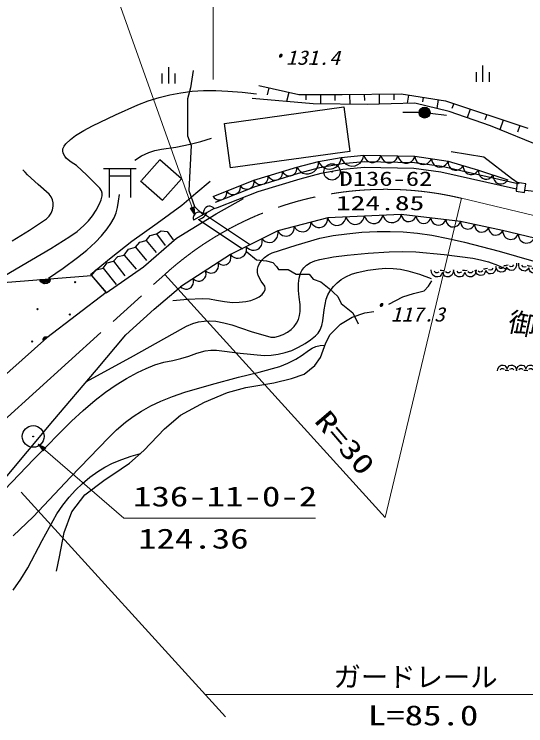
# Model space of a CAD drawing. Units: millimetres, scale not verified. Extents: x 40000 to 680000, y 20000 to 380000.
# Drawn here: x 179247 to 226006, y 255823 to 320885 of the extents above; entities that cross this region are included whole.
import ezdxf
from ezdxf.enums import TextEntityAlignment as Align

# ---------------------------------------------------------------- set-up
doc = ezdxf.new("R2010")
doc.units = ezdxf.units.MM
doc.header["$LTSCALE"] = 1000
doc.linetypes.add('CHAIN', pattern=[18.5, 12, -1.5, 3.5, -1.5])
for name, color, linetype, lineweight in [('M-BGD', 7, 'Continuous', 25), ('M-BGD-HTXT', 7, 'Continuous', 13), ('M-BMK', 2, 'CHAIN', 13), ('M-BMK-SRVR', 3, 'Continuous', 25)]:
    doc.layers.add(name, color=color, linetype=linetype, lineweight=lineweight)
doc.styles.add('ＭＳ ゴシック', font='')
doc.styles.get('ＭＳ ゴシック').set_extended_font_data('MS Gothic')

# ---------------------------------------------------------------- blocks, each defined once
blk = doc.blocks.new('BUHIN1')
at = {"color": 3, "linetype": 'Continuous', "lineweight": 25}
for radius in [746, 22.5]:
    blk.add_circle((0, 0), radius, dxfattribs=at)
blk = doc.blocks.new('BUHIN2')
at = {"color": 3, "linetype": 'Continuous', "lineweight": 25}
for radius in [995, 30]:
    blk.add_circle((0, 0), radius, dxfattribs=at)
blk = doc.blocks.new('BUHIN12')
at = {"color": 7, "linetype": 'Continuous', "lineweight": 25}
blk.add_lwpolyline([(-729, 138), (-706, -40), (-646, -199), (-534, -386), (-390, -504), (-229, -591), (-3, -634), (179, -612), (356, -555), (529, -421), (639, -295), (729, -138)], dxfattribs=at)
blk = doc.blocks.new('BUHIN13')
at = {"color": 7, "linetype": 'Continuous', "lineweight": 25}
blk.add_lwpolyline([(-646, 108), (-623, -49), (-566, -188), (-464, -351), (-335, -452), (-191, -526), (10, -560), (170, -536), (325, -483), (474, -362), (570, -248), (646, -108)], dxfattribs=at)
blk = doc.blocks.new('BUHIN14')
at = {"color": 7, "linetype": 'Continuous', "lineweight": 25}
blk.add_lwpolyline([(-680, 50), (-641, -110), (-569, -249), (-447, -408), (-303, -501), (-147, -564), (64, -579), (227, -540), (383, -469), (526, -329), (614, -202), (680, -50)], dxfattribs=at)
blk = doc.blocks.new('BUHIN15')
at = {"color": 7, "linetype": 'Continuous', "lineweight": 25}
blk.add_lwpolyline([(-837, -81), (-755, -267), (-639, -421), (-458, -589), (-264, -672), (-62, -716), (198, -690), (388, -609), (563, -490), (708, -291), (789, -118), (837, 81)], dxfattribs=at)
blk = doc.blocks.new('BUHIN16')
at = {"color": 7, "linetype": 'Continuous', "lineweight": 25}
blk.add_lwpolyline([(-752, -232), (-642, -387), (-507, -506), (-309, -626), (-116, -666), (78, -668), (311, -596), (471, -485), (608, -344), (704, -133), (745, 40), (752, 232)], dxfattribs=at)
blk = doc.blocks.new('BUHIN17')
at = {"color": 7, "linetype": 'Continuous', "lineweight": 25}
blk.add_lwpolyline([(-703, -395), (-559, -527), (-398, -616), (-174, -694), (28, -692), (223, -651), (441, -529), (576, -384), (683, -212), (733, 19), (737, 202), (703, 395)], dxfattribs=at)
blk = doc.blocks.new('BUHIN18')
at = {"color": 7, "linetype": 'Continuous', "lineweight": 25}
blk.add_lwpolyline([(-553, -394), (-421, -492), (-278, -552), (-83, -597), (86, -577), (245, -526), (417, -403), (517, -269), (591, -116), (613, 82), (599, 235), (553, 394)], dxfattribs=at)
blk = doc.blocks.new('BUHIN34')
at = {"color": 7, "linetype": 'Continuous', "lineweight": 25}
for p, q in [((43, 217), (-217, -37)), ((-217, 6), (-1, 217)), ((-213, -77), (81, 210)), ((117, 202), (-205, -113)), ((-65, 199), (-198, 69)), ((-192, -144), (148, 188))]:
    blk.add_line(p, q, dxfattribs=at)
blk.add_lwpolyline([(-179, -175), (-205, -120), (-218, -65), (-222, 9), (-203, 69), (-174, 123), (-119, 177), (-64, 205), (-4, 222), (70, 217), (125, 203), (179, 175)], close=True, dxfattribs=at)
blk = doc.blocks.new('BUHIN58')
at = {"color": 7, "linetype": 'Continuous', "lineweight": 25}
for points in [[(969, -164), (899, -377), (744, -585), (498, -683), (289, -647), (130, -586), (47, -427), (-37, -218), (-186, -392), (-323, -524), (-481, -517), (-675, -484), (-901, -316), (-972, -60), (-969, 164)], [(-722, 8), (-634, -122), (-459, -152), (-292, -105)], [(-203, 9), (-74, -22), (28, -40), (189, -62)], [(237, -190), (370, -287), (550, -318), (688, -236)]]:
    blk.add_lwpolyline(points, dxfattribs=at)
blk = doc.blocks.new('BUHIN59')
at = {"color": 7, "linetype": 'Continuous', "lineweight": 25}
for points in [[(935, 201), (947, -16), (882, -260), (696, -437), (495, -480), (329, -482), (197, -368), (45, -210), (-27, -421), (-103, -589), (-248, -640), (-435, -681), (-700, -610), (-857, -405), (-935, -201)], [(-187, -65), (-58, -47), (40, -26), (193, 12)], [(283, -86), (438, -126), (611, -89), (707, 35)], [(-655, -253), (-529, -339), (-360, -303), (-226, -200)]]:
    blk.add_lwpolyline(points, dxfattribs=at)
blk = doc.blocks.new('BUHIN60')
at = {"color": 7, "linetype": 'Continuous', "lineweight": 25}
for points in [[(1029, 48), (1004, -185), (892, -433), (662, -588), (441, -598), (264, -570), (144, -427), (11, -232), (-103, -443), (-214, -608), (-378, -637), (-583, -646), (-852, -525), (-982, -278), (-1029, -48)], [(-741, -153), (-622, -267), (-437, -258), (-276, -173)], [(-210, -36), (-70, -39), (38, -34), (207, -21)], [(285, -141), (443, -211), (634, -202), (757, -88)]]:
    blk.add_lwpolyline(points, dxfattribs=at)
blk = doc.blocks.new('BUHIN61')
at = {"color": 7, "linetype": 'Continuous', "lineweight": 25}
for points in [[(-861, -40), (-840, 155), (-746, 362), (-554, 492), (-369, 500), (-221, 477), (-120, 357), (-9, 194), (86, 371), (179, 509), (316, 532), (488, 541), (713, 439), (822, 233), (861, 40)], [(-238, 118), (-371, 177), (-530, 169), (-633, 74)], [(175, 30), (59, 33), (-32, 29), (-173, 18)], [(619, 128), (520, 223), (365, 216), (230, 145)]]:
    blk.add_lwpolyline(points, dxfattribs=at)
blk = doc.blocks.new('BUHIN96')
at = {"color": 7, "linetype": 'Continuous', "lineweight": 25}
for radius in [498, 440, 382, 322, 265, 195, 135, 77.5, 15]:
    blk.add_circle((0, 0), radius, dxfattribs=at)
blk = doc.blocks.new('BUHIN100')
at = {"color": 7, "linetype": 'Continuous', "lineweight": 25}
for p, q in [((-35, 749), (35, -749)), ((-607, 125), (-564, -774)), ((592, 182), (634, -717))]:
    blk.add_line(p, q, dxfattribs=at)
blk = doc.blocks.new('BUHIN105')
at = {"color": 7, "linetype": 'Continuous', "lineweight": 25}
blk.add_lwpolyline([(459, 288), (358, 372), (247, 427), (94, 472), (-41, 464), (-171, 430), (-313, 341), (-399, 239), (-466, 120), (-492, -37), (-489, -159), (-459, -288)], dxfattribs=at)
blk = doc.blocks.new('BUHIN106')
at = {"color": 7, "linetype": 'Continuous', "lineweight": 25}
blk.add_lwpolyline([(-684, 191), (-677, 20), (-632, -137), (-541, -324), (-413, -448), (-267, -545), (-55, -604), (120, -598), (294, -558), (469, -445), (585, -333), (684, -191)], dxfattribs=at)
blk = doc.blocks.new('BUHIN107')
at = {"color": 7, "linetype": 'Continuous', "lineweight": 25}
blk.add_lwpolyline([(-703, 170), (-689, -4), (-638, -162), (-538, -350), (-404, -471), (-252, -564), (-34, -617), (144, -604), (319, -557), (493, -435), (607, -318), (703, -170)], dxfattribs=at)
blk = doc.blocks.new('BUHIN118')
at = {"color": 7, "linetype": 'Continuous', "lineweight": 25}
blk.add_lwpolyline([(-763, 78), (-724, -103), (-647, -261), (-516, -444), (-357, -553), (-184, -629), (53, -653), (238, -614), (415, -540), (581, -387), (684, -247), (763, -78)], dxfattribs=at)
blk = doc.blocks.new('BUHIN119')
at = {"color": 7, "linetype": 'Continuous', "lineweight": 25}
blk.add_lwpolyline([(-775, -21), (-712, -198), (-614, -346), (-459, -513), (-286, -601), (-102, -654), (138, -647), (318, -584), (486, -487), (633, -312), (717, -159), (775, 21)], dxfattribs=at)
blk = doc.blocks.new('BUHIN123')
at = {"color": 7, "linetype": 'Continuous', "lineweight": 25}
blk.add_lwpolyline([(-644, -229), (-543, -360), (-421, -458), (-245, -555), (-76, -582), (92, -576), (292, -505), (426, -403), (540, -276), (615, -89), (645, 62), (644, 229)], dxfattribs=at)
blk = doc.blocks.new('BUHIN124')
at = {"color": 7, "linetype": 'Continuous', "lineweight": 25}
blk.add_lwpolyline([(-611, -275), (-502, -395), (-375, -481), (-196, -562), (-28, -575), (136, -556), (326, -471), (449, -360), (550, -227), (609, -38), (626, 112), (611, 275)], dxfattribs=at)

msp = doc.modelspace()

# ---------------------------------------------------------------- linework, layer by layer
at = {"layer": 'M-BGD'}
for p, q in [((195601, 315741), (195345, 314169)), ((201615, 314369), (205248, 313531)), ((195345, 314169), (195088, 313143)), ((202523, 314160), (202372, 313505)), ((204340, 313741), (204147, 312905)), ((209231, 313531), (214610, 313601)), ((214610, 313601), (218663, 312972)), ((195088, 313143), (195088, 309775)), ((206576, 312693), (200986, 313182)), ((205248, 313531), (209231, 313531)), ((205912, 313531), (205912, 313063)), ((207239, 313531), (207239, 312683)), ((208567, 313531), (208567, 313011)), ((209903, 313540), (209915, 312646)), ((211248, 313557), (211255, 312999)), ((212593, 313575), (212605, 312657)), ((213938, 313592), (213945, 313057)), ((215286, 313496), (215168, 312740)), ((216637, 313286), (216573, 312875)), ((217987, 313077), (217863, 312275)), ((218663, 312972), (226208, 310457)), ((198454, 310907), (209377, 312408)), ((211536, 312623), (206576, 312693)), ((209377, 312408), (209935, 308348)), ((215868, 312762), (211536, 312623)), ((219012, 311994), (215868, 312762)), ((219417, 312721), (219262, 312254)), ((216258, 311886), (214758, 311886)), ((217255, 311830), (218746, 311665)), ((222785, 310666), (219012, 311994)), ((220926, 312218), (220659, 311415)), ((222436, 311714), (222270, 311218)), ((223945, 311211), (223647, 310318)), ((199012, 306847), (198454, 310907)), ((229003, 308151), (222785, 310666)), ((225454, 310708), (225256, 310115)), ((195088, 309775), (195409, 308877)), ((195409, 308877), (195217, 304772)), ((209935, 308348), (199012, 306847)), ((207064, 307428), (209131, 307796)), ((209131, 307796), (211217, 307991)), ((211217, 307991), (215866, 307901)), ((215866, 307901), (218899, 307446)), ((219196, 308325), (222180, 307834)), ((222180, 307834), (224712, 305890)), ((192545, 307585), (190875, 305687)), ((194535, 305833), (192545, 307585)), ((205081, 306893), (207064, 307428)), ((207190, 306865), (209208, 307225)), ((209208, 307225), (211239, 307415)), ((211239, 307415), (215821, 307326)), ((215821, 307326), (218347, 306980)), ((218899, 307446), (221674, 306635)), ((187395, 306769), (190395, 306769)), ((187920, 306769), (187920, 304122)), ((189863, 306769), (189863, 304122)), ((201160, 305703), (205081, 306893)), ((205240, 306339), (207190, 306865)), ((207304, 306357), (209278, 306709)), ((207304, 306357), (209278, 306709)), ((209278, 306709), (211258, 306894)), ((211258, 306894), (215780, 306806)), ((215780, 306806), (218255, 306468)), ((218255, 306468), (225155, 304913)), ((218347, 306980), (225270, 305420)), ((221674, 306635), (224371, 305742)), ((187920, 306094), (189863, 306094)), ((192811, 303873), (194535, 305833)), ((201389, 305172), (205240, 306339)), ((201540, 304675), (205375, 305837)), ((205375, 305837), (207304, 306357)), ((224712, 305890), (225394, 305420)), ((190795, 305647), (192811, 303873)), ((197419, 304227), (201160, 305703)), ((197630, 303692), (201349, 305158)), ((225224, 305499), (225113, 304695)), ((226005, 305390), (225224, 305499)), ((225894, 304587), (226005, 305390)), ((195217, 304772), (195730, 303296)), ((197821, 303208), (201540, 304675)), ((225113, 304695), (225894, 304587)), ((225944, 304806), (227914, 304569)), ((197712, 302634), (200192, 304047)), ((195730, 303296), (196532, 302527)), ((197526, 303125), (197821, 303208)), ((194069, 300405), (197712, 302634)), ((197526, 303125), (195638, 302060)), ((196726, 302546), (200761, 299853)), ((214628, 302586), (207910, 302253)), ((220045, 301933), (214628, 302586)), ((196161, 302073), (200116, 299442)), ((207910, 302253), (203338, 301076)), ((223888, 301104), (220045, 301933)), ((191305, 300196), (191670, 300655)), ((191670, 300655), (192237, 300802)), ((192237, 300802), (192692, 301070)), ((192237, 300802), (193054, 299753)), ((192692, 301070), (193217, 301012)), ((193217, 301012), (193776, 300243)), ((203338, 301076), (199015, 298907)), ((232554, 299038), (223888, 301104)), ((190326, 299590), (190714, 300056)), ((190714, 300056), (191305, 300196)), ((191055, 297799), (194069, 300405)), ((191305, 300196), (192214, 299100)), ((189300, 298844), (189688, 299388)), ((189688, 299388), (190326, 299590)), ((190326, 299590), (191351, 298377)), ((188320, 298307), (188721, 298739)), ((188721, 298739), (189300, 298844)), ((189300, 298844), (190395, 297585)), ((199015, 298907), (194449, 295966)), ((200509, 299159), (201407, 298421)), ((187364, 297654), (187733, 298140)), ((187733, 298140), (188320, 298307)), ((188320, 298307), (189370, 296978)), ((201407, 298421), (202305, 298325)), ((202305, 298325), (202882, 298197)), ((202882, 298197), (203235, 297812)), ((186315, 297002), (186731, 297503)), ((186731, 297503), (187364, 297654)), ((187364, 297654), (188553, 296186)), ((187644, 295416), (191055, 297799)), ((203235, 297812), (203395, 297555)), ((203395, 297555), (204293, 297555)), ((204293, 297555), (205031, 297106)), ((177837, 296321), (186305, 297003)), ((186305, 297003), (187662, 295433)), ((186315, 297002), (187644, 295416)), ((205031, 297106), (206218, 297106)), ((206218, 297106), (206570, 296657)), ((182549, 296638), (181602, 296562)), ((181632, 296502), (182529, 296574)), ((182497, 296509), (181677, 296443)), ((181727, 296384), (182452, 296442)), ((182397, 296375), (181794, 296327)), ((181917, 296274), (182288, 296304)), ((206570, 296657), (207276, 296401)), ((207276, 296401), (208046, 295791)), ((217118, 296023), (217429, 296514)), ((187662, 295433), (182231, 291286)), ((192051, 293927), (194449, 295966)), ((208046, 295791), (208816, 295086)), ((215743, 295335), (216709, 295597)), ((216709, 295597), (217118, 296023)), ((208816, 295086), (209136, 294444)), ((213485, 294370), (214778, 295057)), ((214778, 295057), (215743, 295335)), ((209136, 294444), (210195, 293578)), ((189453, 291565), (192051, 293927)), ((210142, 293194), (211295, 293569)), ((210195, 293578), (210676, 292584)), ((211295, 293569), (212131, 293713)), ((209075, 292531), (210142, 293194)), ((208123, 291608), (209075, 292531)), ((186775, 288372), (189453, 291565)), ((207720, 290830), (208123, 291608)), ((182231, 291286), (175703, 285480)), ((207229, 289503), (207720, 290830)), ((206739, 288754), (207229, 289503)), ((182780, 283664), (186775, 288372)), ((205759, 287975), (206739, 288754)), ((204577, 287571), (205759, 287975)), ((200408, 286740), (202962, 287168)), ((202962, 287168), (204577, 287571)), ((196631, 285414), (198736, 286308)), ((198736, 286308), (200408, 286740)), ((194439, 284232), (196631, 285414)), ((192969, 282963), (194439, 284232)), ((178137, 278136), (182780, 283664)), ((191094, 281002), (192969, 282963)), ((189797, 279849), (191094, 281002)), ((189018, 279330), (189797, 279849)), ((187433, 278263), (189018, 279330)), ((185702, 276936), (187433, 278263)), ((184520, 275379), (185702, 276936)), ((183799, 273505), (184520, 275379)), ((183396, 271285), (183799, 273505)), ((183107, 269958), (183396, 271285))]:
    msp.add_line(p, q, dxfattribs=at)
for points in [[(178387, 297004), (180835, 298435), (182605, 299468), (184335, 300547), (184996, 301031), (185622, 301564), (186038, 301989), (186409, 302456), (186741, 302968), (187039, 303543), (187191, 303911), (187282, 304289), (187283, 304517), (187223, 304740), (187066, 304992), (186841, 305233), (185889, 306184), (184939, 307048), (184464, 307343), (184027, 307686), (183857, 307905), (183731, 308167), (183686, 308383), (183703, 308592), (183799, 308814), (183961, 309027), (184398, 309437), (184856, 309787), (185622, 310257), (186408, 310671), (188489, 311680), (190551, 312614), (191504, 312974), (192481, 313279), (193472, 313524), (194479, 313710), (195508, 313839), (196541, 313907), (197663, 313914), (198782, 313860), (200086, 313745), (201399, 313600)], [(190256, 307553), (190889, 307925), (191552, 308244), (192114, 308427), (192706, 308556), (194030, 308743), (195342, 308991), (196314, 309260), (197277, 309565)], [(207064, 307428), (207184, 307204), (207344, 307025), (207586, 306833), (207835, 306750), (208092, 306716), (208412, 306773), (208641, 306894), (208847, 307058), (209007, 307321), (209090, 307544), (209131, 307796)], [(209131, 307796), (209231, 307564), (209375, 307372), (209600, 307161), (209842, 307058), (210094, 307002), (210418, 307032), (210655, 307134), (210873, 307280), (211055, 307529), (211156, 307743), (211217, 307991)], [(205081, 306893), (205217, 306685), (205388, 306524), (205640, 306358), (205891, 306298), (206144, 306286), (206451, 306369), (206664, 306506), (206850, 306684), (206985, 306954), (207047, 307178), (207064, 307428)], [(179051, 300162), (180629, 301129), (182196, 302162), (182427, 302408), (182610, 302693), (182734, 303000), (182800, 303328), (182805, 303630), (182752, 303920), (182631, 304188), (182455, 304428), (181421, 305301), (180448, 306201), (180242, 306434), (180038, 306670)], [(186232, 297084), (188103, 298640), (190011, 300148), (192313, 301767), (194577, 303434), (195858, 304535), (197148, 305620)], [(182373, 296755), (183718, 297666), (185037, 298632), (185871, 299313), (186673, 300048), (187233, 300631), (187756, 301265), (188091, 301743), (188377, 302258), (188561, 302727), (188690, 303226), (188787, 303800), (188860, 304392)], [(193734, 294711), (195094, 294831), (196457, 294890), (197089, 294848), (197726, 294743), (198463, 294606), (199204, 294528), (199808, 294546), (200422, 294626), (200887, 294723), (201338, 294881), (201629, 295043), (201907, 295271), (202074, 295467), (202176, 295677), (202189, 295845), (202142, 296010), (201828, 296482), (201559, 297000), (201497, 297282), (201498, 297564), (201552, 297831), (201670, 298096), (201873, 298383), (202130, 298640), (202461, 298876), (202827, 299061), (205011, 299775), (207176, 300417), (208405, 300647), (209645, 300818), (211030, 300949), (212425, 301021), (213612, 301028), (214799, 300975), (216102, 300855), (217408, 300674), (218909, 300390), (220398, 300049), (223566, 299215), (226730, 298320)], [(185855, 287310), (190158, 289663), (194435, 292070), (194992, 292366), (195581, 292611), (196083, 292749), (196609, 292831), (197140, 292851), (197678, 292810), (198415, 292673), (199141, 292477), (200916, 291885), (202709, 291351), (203063, 291366), (203416, 291442), (203838, 291600), (204234, 291813), (204560, 292051), (204845, 292332), (205061, 292632), (205227, 292965), (205336, 293326), (205388, 293708), (205376, 294345), (205303, 295000), (205244, 295633), (205245, 296258), (205292, 296736), (205400, 297206), (205524, 297466), (205705, 297704), (205976, 297949), (206284, 298146), (206715, 298335), (207174, 298470), (208435, 298700), (209690, 298867), (211602, 299045), (213528, 299165), (214743, 299197), (215958, 299170), (218560, 298908), (221172, 298585), (221883, 298441), (222590, 298237), (223425, 297928), (224251, 297585)], [(177659, 276682), (181051, 280194), (184491, 283667), (185555, 284648), (186659, 285584), (187597, 286313), (188571, 286993), (189520, 287582), (190511, 288126), (191296, 288503), (192103, 288824), (192917, 289057), (193757, 289234), (194488, 289403), (195206, 289631), (195952, 289903), (196706, 290113), (197205, 290174), (197722, 290176), (199898, 289904), (202079, 289693), (202728, 289719), (203382, 289807), (204008, 289950), (204616, 290150), (205244, 290439), (205854, 290785), (206341, 291103), (206793, 291471), (207026, 291734), (207209, 292034), (207366, 292430), (207468, 292854), (207587, 293856), (207764, 294832), (207922, 295231), (208137, 295606), (208431, 295993), (208769, 296336), (209146, 296634), (209564, 296886), (210076, 297107), (210609, 297271), (211573, 297471), (212547, 297611), (213212, 297660), (213883, 297648), (214559, 297564), (215240, 297419), (216291, 297105), (217347, 296731)], [(179162, 273185), (180969, 274928), (184398, 278542), (187856, 282151), (188610, 282880), (189411, 283572), (190132, 284107), (190887, 284593), (191743, 285068), (192635, 285493), (193718, 285936), (194834, 286327), (197283, 287038), (199742, 287689), (201632, 288160), (203511, 288689), (204259, 288989), (204984, 289343), (205576, 289706), (206150, 290129), (206474, 290349), (206819, 290509), (207214, 290587), (207638, 290610)], [(179143, 268215), (179848, 269217), (180504, 270255), (181801, 272749), (183154, 275217), (183687, 275991), (184269, 276730), (184856, 277373), (185493, 277982), (186164, 278541), (186878, 279058), (187541, 279469), (188240, 279830), (189079, 280177), (189941, 280468), (190354, 280594), (190777, 280720)]]:
    msp.add_lwpolyline(points, dxfattribs=at)
msp.add_lwpolyline([(182569, 296702), (182539, 296585), (182489, 296483), (182401, 296365), (182296, 296297), (182182, 296250), (182027, 296237), (181907, 296265), (181793, 296316), (181687, 296418), (181619, 296511), (181572, 296622)], close=True, dxfattribs=at)
for centre in [(184825, 296387), (181375, 293917), (184334, 293427), (180885, 290958)]:
    msp.add_circle(centre, 49.8, dxfattribs=at)
msp.add_arc((195810, 303243), 1169, 282.82007, 338.03204, dxfattribs=at)
at = {"layer": 'M-BGD-HTXT'}
for p, q in [((197419, 314914), (197419, 327940)), ((195763, 302501), (188269, 323523)), ((220126, 304057), (213168, 274874)), ((193006, 297089), (213168, 274874)), ((181447, 281586), (189269, 274808)), ((179884, 277174), (198556, 256630)), ((189269, 274808), (206790, 274808)), ((237981, 258690), (196683, 258690))]:
    msp.add_line(p, q, dxfattribs=at)
for points in [[(195763, 302501), (195687, 303270), (195334, 303144)], [(195711, 302646), (195403, 303119), (195650, 303207)], [(195686, 302716), (195439, 303102), (195633, 303171)], [(195660, 302789), (195475, 303085), (195616, 303135)], [(195635, 302859), (195511, 303068), (195599, 303099)], [(181447, 281586), (181891, 280954), (182137, 281237)], [(181563, 281486), (182065, 281225), (181893, 281027)], [(181620, 281437), (182025, 281222), (181890, 281066)], [(181678, 281386), (181985, 281219), (181887, 281106)], [(181735, 281337), (181946, 281217), (181884, 281146)]]:
    msp.add_lwpolyline(points, close=True, dxfattribs=at)
for points in [[(195737, 302573), (195367, 303136), (195667, 303243), (195736, 302575)], [(195564, 303057), (195609, 302932), (195547, 303051), (195582, 303063), (195609, 302932)], [(181505, 281536), (182104, 281228), (181895, 280987), (181507, 281535)], [(181894, 281200), (181793, 281287), (181906, 281214), (181881, 281185), (181793, 281287)]]:
    msp.add_lwpolyline(points, dxfattribs=at)
at = {"layer": 'M-BMK'}
for p, q in [((230122, 301673), (220126, 304057)), ((178281, 283724), (193006, 297089))]:
    msp.add_line(p, q, dxfattribs=at)
msp.add_arc((213168, 274874), 30000, 76.59009, 132.22827, dxfattribs=at)

# ---------------------------------------------------------------- block references
at = {"layer": 'M-BGD', "rotation": 357.3093}
for name, p in [('BUHIN100', (222064, 315439)), ('BUHIN100', (193337, 315300)), ('BUHIN96', (216758, 311886)), ('BUHIN119', (211992, 307976)), ('BUHIN119', (213541, 307946)), ('BUHIN119', (215091, 307916)), ('BUHIN118', (216624, 307787)), ('BUHIN118', (218140, 307560)), ('BUHIN107', (219593, 307244)), ('BUHIN123', (203120, 306298)), ('BUHIN123', (204428, 306695)), ('BUHIN107', (220980, 306838)), ('BUHIN106', (222348, 306412)), ('BUHIN123', (201813, 305901)), ('BUHIN106', (223697, 305966)), ('BUHIN124', (199289, 304965)), ('BUHIN124', (200536, 305457)), ('BUHIN124', (198042, 304473)), ('BUHIN105', (197054, 302859)), ('BUHIN105', (196110, 302327)), ('BUHIN15', (212109, 302461)), ('BUHIN15', (213788, 302544)), ('BUHIN14', (215305, 302504)), ('BUHIN16', (205624, 301664)), ('BUHIN16', (207148, 302057)), ('BUHIN15', (208750, 302294)), ('BUHIN15', (210429, 302378)), ('BUHIN14', (216659, 302341)), ('BUHIN14', (218013, 302178)), ('BUHIN14', (219368, 302015)), ('BUHIN13', (220685, 301795)), ('BUHIN16', (204100, 301272)), ('BUHIN13', (221966, 301519)), ('BUHIN13', (223247, 301242)), ('BUHIN17', (202617, 300714)), ('BUHIN12', (224610, 300932)), ('BUHIN12', (226054, 300588)), ('BUHIN17', (201176, 299992)), ('BUHIN17', (199735, 299269)), ('BUHIN18', (198444, 298540)), ('BUHIN18', (197303, 297804)), ('BUHIN59', (224204, 297966)), ('BUHIN58', (226334, 297908)), ('BUHIN18', (196161, 297069)), ('BUHIN60', (218381, 297503)), ('BUHIN60', (220442, 297503)), ('BUHIN59', (222318, 297652)), ('BUHIN18', (195019, 296334)), ('BUHIN34', (182108, 291177)), ('BUHIN61', (224291, 288268)), ('BUHIN61', (226014, 288268))]:
    msp.add_blockref(name, p, dxfattribs=at)
at = {"layer": 'M-BMK-SRVR', "rotation": 357.3093}
for name, p in [('BUHIN1', (208300, 306469)), ('BUHIN2', (180981, 282279))]:
    msp.add_blockref(name, p, dxfattribs=at)

# ---------------------------------------------------------------- texts
at = {"layer": 'M-BGD-HTXT', "style": 'ＭＳ ゴシック', "oblique": 15}
for s, width, p in [('131.4', 1.1, (204083, 315866)), ('・', 0.85, (202662, 316017)), ('・', 0.85, (211874, 293226)), ('117.3', 1.1, (213668, 292393))]:
    msp.add_text(s, height=1320, rotation=359.9, dxfattribs=dict(at, width=width)).set_placement(p, align=Align.BOTTOM_LEFT)
at = {"layer": 'M-BGD-HTXT', "style": 'ＭＳ ゴシック'}
for s, height, width, p in [('D136-62', 1320, 1.35, (208981, 304793)), ('124.85', 1320, 1.5, (208652, 302566)), ('136-11-0-2', 1833, 1.35, (190107, 275326)), ('124.36', 1833, 1.35, (190570, 271472))]:
    msp.add_text(s, height=height, dxfattribs=dict(at, width=width)).set_placement(p, align=Align.BOTTOM_LEFT)
at = {"layer": 'M-BGD-HTXT', "style": 'ＭＳ ゴシック', "width": 1.35}
for s, rotation, p in [('R=30', 310.5, (206175, 283313)), ('L=85.0', 359.9, (211565, 255320))]:
    msp.add_text(s, height=1833, rotation=rotation, dxfattribs=at).set_placement(p, align=Align.BOTTOM_LEFT)
at = {"layer": 'M-BGD-HTXT', "style": 'ＭＳ ゴシック'}
msp.add_text('ガードレール', height=1833, rotation=359.9, dxfattribs=at).set_placement((208428, 258833), align=Align.BOTTOM_LEFT)
at = {"layer": 'M-BGD-HTXT', "insert": (224237, 291718), "char_height": 1833, "attachment_point": 7, "rotation": 348.2, "style": 'ＭＳ ゴシック'}
msp.add_mtext('\\T2.48;御庄川', dxfattribs=at)

doc.saveas('drawing.dxf')
